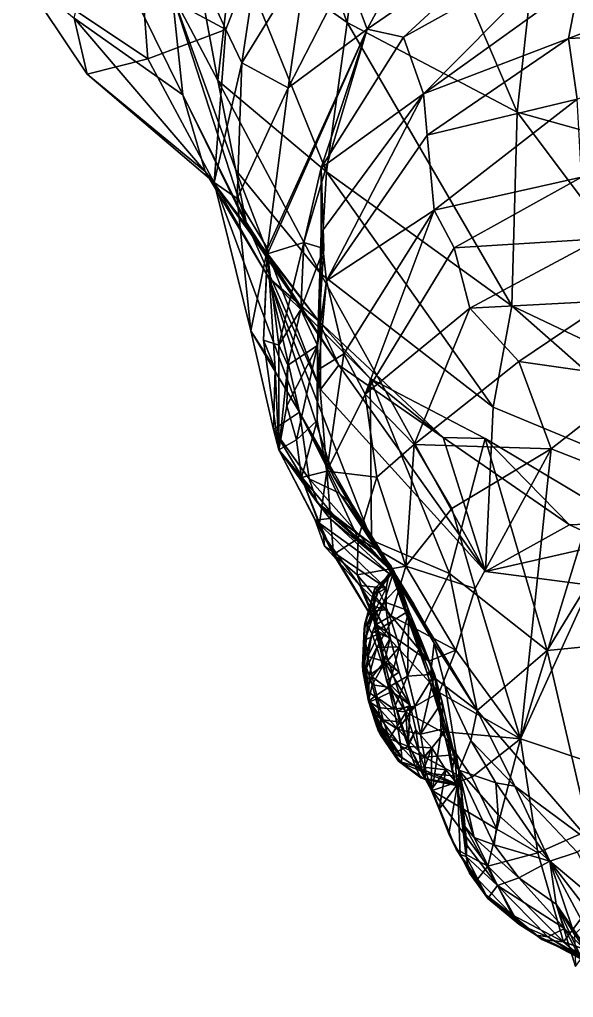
# Model space of a CAD drawing. Extents: x -0.051 to 0.051, y -0.118 to 0.139.
# Drawn here: x -0.03544 to -0.00843, y -0.10955 to -0.06186 of the extents above; entities that cross this region are included whole.
import ezdxf

# ---------------------------------------------------------------- set-up
doc = ezdxf.new("R2010")
doc.units = 0
doc.layers.add('FALCON_$$LWO', color=1, linetype='CONTINUOUS')

msp = doc.modelspace()

# ---------------------------------------------------------------- linework, layer by layer
at = {"layer": 'FALCON_$$LWO'}
for points in [[(-0.019468, -0.062007, 0.107253), (-0.025012, -0.058078, 0.112814), (-0.025189, -0.046478, 0.099468)], [(-0.025189, -0.046478, 0.099468), (-0.017994, -0.050392, 0.095347), (-0.019468, -0.062007, 0.107253)], [(-0.011174, -0.066377, 0.106874), (-0.019468, -0.062007, 0.107253), (-0.017994, -0.050392, 0.095347)], [(-0.017994, -0.050392, 0.095347), (-0.009703, -0.05303, 0.093716), (-0.011174, -0.066377, 0.106874)], [(0, -0.069477, 0.106204), (-0.011174, -0.066377, 0.106874), (-0.009703, -0.05303, 0.093716)], [(0, -0.055096, 0.091806), (0, -0.069477, 0.106204), (-0.009703, -0.05303, 0.093716)], [(-0.027991, -0.060595, 0.137363), (-0.027342, -0.056361, 0.12281), (-0.025766, -0.064832, 0.124083)], [(-0.025012, -0.058078, 0.112814), (-0.025766, -0.064832, 0.124083), (-0.027342, -0.056361, 0.12281)], [(-0.00988, -0.056405, 0.20981), (-0.015669, -0.05711, 0.207029), (-0.018479, -0.062323, 0.207499)], [(-0.01671, -0.062709, 0.21178), (-0.00988, -0.056405, 0.20981), (-0.018479, -0.062323, 0.207499)], [(-0.00988, -0.056405, 0.20981), (-0.01671, -0.062709, 0.21178), (-0.008487, -0.058154, 0.212312)], [(-0.031623, -0.057122, 0.145426), (-0.027476, -0.065521, 0.152023), (-0.032779, -0.061785, 0.157815)], [(-0.027476, -0.065521, 0.152023), (-0.031623, -0.057122, 0.145426), (-0.027991, -0.060595, 0.137363)], [(-0.015669, -0.05711, 0.207029), (-0.019493, -0.059636, 0.205293), (-0.018479, -0.062323, 0.207499)], [(-0.029463, -0.06013, 0.177843), (-0.025378, -0.062336, 0.184538), (-0.02757, -0.057616, 0.186148)], [(-0.025378, -0.062336, 0.184538), (-0.023712, -0.058012, 0.194591), (-0.02757, -0.057616, 0.186148)], [(-0.020466, -0.069285, 0.118151), (-0.025766, -0.064832, 0.124083), (-0.025012, -0.058078, 0.112814)], [(-0.025378, -0.062336, 0.184538), (-0.024591, -0.063962, 0.192009), (-0.023712, -0.058012, 0.194591)], [(-0.019468, -0.062007, 0.107253), (-0.020466, -0.069285, 0.118151), (-0.025012, -0.058078, 0.112814)], [(-0.023712, -0.058012, 0.194591), (-0.024591, -0.063962, 0.192009), (-0.021408, -0.058773, 0.201531)], [(-0.008487, -0.058154, 0.212312), (-0.01671, -0.062709, 0.21178), (-0.015744, -0.065477, 0.214276)], [(-0.008131, -0.06, 0.214762), (-0.008487, -0.058154, 0.212312), (-0.015744, -0.065477, 0.214276)], [(-0.024591, -0.063962, 0.192009), (-0.022336, -0.06518, 0.199958), (-0.021408, -0.058773, 0.201531)], [(-0.021408, -0.058773, 0.201531), (-0.022336, -0.06518, 0.199958), (-0.019493, -0.059636, 0.205293)], [(-0.029178, -0.063772, 0.175634), (-0.029463, -0.06013, 0.177843), (-0.035436, -0.05957, 0.167171)], [(-0.035436, -0.05957, 0.167171), (-0.032136, -0.064515, 0.167807), (-0.029178, -0.063772, 0.175634)], [(-0.032136, -0.064515, 0.167807), (-0.035436, -0.05957, 0.167171), (-0.032779, -0.061785, 0.157815)], [(0, -0.059432, 0.21613), (-0.008673, -0.062773, 0.216707), (0, -0.062358, 0.217836)], [(-0.008131, -0.06, 0.214762), (-0.008673, -0.062773, 0.216707), (0, -0.059432, 0.21613)], [(-0.018479, -0.062323, 0.207499), (-0.019493, -0.059636, 0.205293), (-0.022336, -0.06518, 0.199958)], [(-0.008673, -0.062773, 0.216707), (-0.008131, -0.06, 0.214762), (-0.015744, -0.065477, 0.214276)], [(-0.025378, -0.062336, 0.184538), (-0.029463, -0.06013, 0.177843), (-0.029178, -0.063772, 0.175634)], [(-0.025766, -0.064832, 0.124083), (-0.024891, -0.069197, 0.136011), (-0.027991, -0.060595, 0.137363)], [(-0.024389, -0.071739, 0.146583), (-0.027476, -0.065521, 0.152023), (-0.027991, -0.060595, 0.137363)], [(-0.024891, -0.069197, 0.136011), (-0.024389, -0.071739, 0.146583), (-0.027991, -0.060595, 0.137363)], [(-0.026394, -0.069258, 0.164148), (-0.032779, -0.061785, 0.157815), (-0.027476, -0.065521, 0.152023)], [(-0.026394, -0.069258, 0.164148), (-0.032136, -0.064515, 0.167807), (-0.032779, -0.061785, 0.157815)], [(-0.025378, -0.062336, 0.184538), (-0.029178, -0.063772, 0.175634), (-0.025952, -0.069802, 0.181036)], [(-0.024591, -0.063962, 0.192009), (-0.025378, -0.062336, 0.184538), (-0.025952, -0.069802, 0.181036)], [(-0.023341, -0.073014, 0.19814), (-0.018479, -0.062323, 0.207499), (-0.022336, -0.06518, 0.199958)], [(-0.023341, -0.073014, 0.19814), (-0.02334, -0.073284, 0.201988), (-0.018479, -0.062323, 0.207499)], [(-0.021567, -0.072736, 0.206796), (-0.018479, -0.062323, 0.207499), (-0.02334, -0.073284, 0.201988)], [(-0.021567, -0.072736, 0.206796), (-0.020727, -0.069085, 0.210994), (-0.018479, -0.062323, 0.207499)], [(-0.01671, -0.062709, 0.21178), (-0.018479, -0.062323, 0.207499), (-0.020727, -0.069085, 0.210994)], [(-0.011426, -0.075817, 0.11984), (-0.020466, -0.069285, 0.118151), (-0.019468, -0.062007, 0.107253)], [(-0.011174, -0.066377, 0.106874), (-0.011426, -0.075817, 0.11984), (-0.019468, -0.062007, 0.107253)], [(-0.008673, -0.062773, 0.216707), (-0.008246, -0.065732, 0.218591), (0, -0.062358, 0.217836)], [(-0.015744, -0.065477, 0.214276), (-0.01671, -0.062709, 0.21178), (-0.020727, -0.069085, 0.210994)], [(-0.015567, -0.067498, 0.216681), (-0.008673, -0.062773, 0.216707), (-0.015744, -0.065477, 0.214276)], [(-0.015567, -0.067498, 0.216681), (-0.008246, -0.065732, 0.218591), (-0.008673, -0.062773, 0.216707)], [(-0.025952, -0.069802, 0.181036), (-0.029178, -0.063772, 0.175634), (-0.032136, -0.064515, 0.167807)], [(-0.024821, -0.070581, 0.189506), (-0.024591, -0.063962, 0.192009), (-0.025952, -0.069802, 0.181036)], [(-0.024591, -0.063962, 0.192009), (-0.024821, -0.070581, 0.189506), (-0.022336, -0.06518, 0.199958)], [(-0.032136, -0.064515, 0.167807), (-0.026394, -0.069258, 0.164148), (-0.025952, -0.069802, 0.181036)], [(-0.020767, -0.074242, 0.130123), (-0.024891, -0.069197, 0.136011), (-0.025766, -0.064832, 0.124083)], [(-0.020466, -0.069285, 0.118151), (-0.020767, -0.074242, 0.130123), (-0.025766, -0.064832, 0.124083)], [(-0.022336, -0.06518, 0.199958), (-0.024821, -0.070581, 0.189506), (-0.023341, -0.073014, 0.19814)], [(-0.024162, -0.072305, 0.155366), (-0.026394, -0.069258, 0.164148), (-0.027476, -0.065521, 0.152023)], [(-0.024389, -0.071739, 0.146583), (-0.024162, -0.072305, 0.155366), (-0.027476, -0.065521, 0.152023)], [(-0.015744, -0.065477, 0.214276), (-0.020727, -0.069085, 0.210994), (-0.020733, -0.072241, 0.212091)], [(-0.015744, -0.065477, 0.214276), (-0.020733, -0.072241, 0.212091), (-0.020468, -0.074597, 0.214215)], [(-0.015744, -0.065477, 0.214276), (-0.020468, -0.074597, 0.214215), (-0.015567, -0.067498, 0.216681)], [(-0.008246, -0.065732, 0.218591), (-0.015567, -0.067498, 0.216681), (-0.015222, -0.071152, 0.21823)], [(-0.008041, -0.069545, 0.220315), (-0.008246, -0.065732, 0.218591), (-0.015222, -0.071152, 0.21823)], [(0, -0.081241, 0.12098), (-0.011426, -0.075817, 0.11984), (-0.011174, -0.066377, 0.106874)], [(0, -0.069477, 0.106204), (0, -0.081241, 0.12098), (-0.011174, -0.066377, 0.106874)], [(-0.015222, -0.071152, 0.21823), (-0.015567, -0.067498, 0.216681), (-0.020468, -0.074597, 0.214215)], [(-0.020603, -0.073023, 0.20994), (-0.020727, -0.069085, 0.210994), (-0.021567, -0.072736, 0.206796)], [(-0.020603, -0.073023, 0.20994), (-0.020733, -0.072241, 0.212091), (-0.020727, -0.069085, 0.210994)], [(-0.026394, -0.069258, 0.164148), (-0.020868, -0.076554, 0.164103), (-0.023289, -0.074444, 0.177185)], [(-0.024162, -0.072305, 0.155366), (-0.020868, -0.076554, 0.164103), (-0.026394, -0.069258, 0.164148)], [(-0.026394, -0.069258, 0.164148), (-0.023289, -0.074444, 0.177185), (-0.025952, -0.069802, 0.181036)], [(-0.020758, -0.0799, 0.142382), (-0.024389, -0.071739, 0.146583), (-0.024891, -0.069197, 0.136011)], [(-0.020767, -0.074242, 0.130123), (-0.020758, -0.0799, 0.142382), (-0.024891, -0.069197, 0.136011)], [(-0.012338, -0.080761, 0.129052), (-0.020767, -0.074242, 0.130123), (-0.020466, -0.069285, 0.118151)], [(-0.011426, -0.075817, 0.11984), (-0.012338, -0.080761, 0.129052), (-0.020466, -0.069285, 0.118151)], [(-0.014237, -0.072982, 0.219733), (-0.008041, -0.069545, 0.220315), (-0.015222, -0.071152, 0.21823)], [(-0.014237, -0.072982, 0.219733), (-0.007161, -0.072544, 0.221552), (-0.008041, -0.069545, 0.220315)], [(-0.024821, -0.070581, 0.189506), (-0.025952, -0.069802, 0.181036), (-0.024165, -0.077031, 0.192983)], [(-0.02179, -0.081006, 0.189217), (-0.024165, -0.077031, 0.192983), (-0.025952, -0.069802, 0.181036)], [(-0.023289, -0.074444, 0.177185), (-0.02179, -0.081006, 0.189217), (-0.025952, -0.069802, 0.181036)], [(-0.023341, -0.073014, 0.19814), (-0.024821, -0.070581, 0.189506), (-0.024165, -0.077031, 0.192983)], [(-0.015222, -0.071152, 0.21823), (-0.020468, -0.074597, 0.214215), (-0.019627, -0.078153, 0.21541)], [(-0.015222, -0.071152, 0.21823), (-0.019627, -0.078153, 0.21541), (-0.018591, -0.080118, 0.217109)], [(-0.015222, -0.071152, 0.21823), (-0.018591, -0.080118, 0.217109), (-0.014237, -0.072982, 0.219733)], [(-0.019863, -0.078716, 0.152165), (-0.024162, -0.072305, 0.155366), (-0.024389, -0.071739, 0.146583)], [(-0.020758, -0.0799, 0.142382), (-0.019863, -0.078716, 0.152165), (-0.024389, -0.071739, 0.146583)], [(-0.024162, -0.072305, 0.155366), (-0.019863, -0.078716, 0.152165), (-0.020868, -0.076554, 0.164103)], [(-0.020733, -0.072241, 0.212091), (-0.020603, -0.073023, 0.20994), (-0.020902, -0.077755, 0.210576)], [(-0.020902, -0.077755, 0.210576), (-0.020468, -0.074597, 0.214215), (-0.020733, -0.072241, 0.212091)], [(-0.02334, -0.073284, 0.201988), (-0.022786, -0.077733, 0.204733), (-0.021567, -0.072736, 0.206796)], [(-0.021567, -0.072736, 0.206796), (-0.022786, -0.077733, 0.204733), (-0.021723, -0.075993, 0.207652)], [(-0.021723, -0.075993, 0.207652), (-0.020603, -0.073023, 0.20994), (-0.021567, -0.072736, 0.206796)], [(-0.007161, -0.072544, 0.221552), (-0.014237, -0.072982, 0.219733), (-0.013482, -0.075929, 0.220521)], [(-0.006698, -0.075579, 0.222374), (-0.007161, -0.072544, 0.221552), (-0.013482, -0.075929, 0.220521)], [(-0.024165, -0.077031, 0.192983), (-0.02297, -0.078892, 0.197146), (-0.023341, -0.073014, 0.19814)], [(-0.02297, -0.078892, 0.197146), (-0.023537, -0.077495, 0.200814), (-0.023341, -0.073014, 0.19814)], [(-0.023341, -0.073014, 0.19814), (-0.023537, -0.077495, 0.200814), (-0.02334, -0.073284, 0.201988)], [(-0.02334, -0.073284, 0.201988), (-0.023537, -0.077495, 0.200814), (-0.022786, -0.077733, 0.204733)], [(-0.020603, -0.073023, 0.20994), (-0.021723, -0.075993, 0.207652), (-0.020902, -0.077755, 0.210576)], [(-0.013482, -0.075929, 0.220521), (-0.014237, -0.072982, 0.219733), (-0.018591, -0.080118, 0.217109)], [(-0.012711, -0.088775, 0.14251), (-0.020758, -0.0799, 0.142382), (-0.020767, -0.074242, 0.130123)], [(-0.012338, -0.080761, 0.129052), (-0.012711, -0.088775, 0.14251), (-0.020767, -0.074242, 0.130123)], [(-0.02179, -0.081006, 0.189217), (-0.023289, -0.074444, 0.177185), (-0.020129, -0.084131, 0.186912)], [(-0.018269, -0.08724, 0.186044), (-0.020129, -0.084131, 0.186912), (-0.023289, -0.074444, 0.177185)], [(-0.023289, -0.074444, 0.177185), (-0.018338, -0.079359, 0.175538), (-0.018269, -0.08724, 0.186044)], [(-0.020868, -0.076554, 0.164103), (-0.018338, -0.079359, 0.175538), (-0.023289, -0.074444, 0.177185)], [(-0.020865, -0.07892, 0.213328), (-0.020468, -0.074597, 0.214215), (-0.020902, -0.077755, 0.210576)], [(-0.020865, -0.07892, 0.213328), (-0.019627, -0.078153, 0.21541), (-0.020468, -0.074597, 0.214215)], [(-0.011091, -0.078528, 0.221402), (-0.006698, -0.075579, 0.222374), (-0.013482, -0.075929, 0.220521)], [(0, -0.085877, 0.130464), (-0.012338, -0.080761, 0.129052), (-0.011426, -0.075817, 0.11984)], [(0, -0.081241, 0.12098), (0, -0.085877, 0.130464), (-0.011426, -0.075817, 0.11984)], [(-0.011091, -0.078528, 0.221402), (-0.005157, -0.079376, 0.223058), (-0.006698, -0.075579, 0.222374)], [(-0.022353, -0.078717, 0.206816), (-0.021723, -0.075993, 0.207652), (-0.022786, -0.077733, 0.204733)], [(-0.021723, -0.075993, 0.207652), (-0.022353, -0.078717, 0.206816), (-0.020902, -0.077755, 0.210576)], [(-0.013482, -0.075929, 0.220521), (-0.018591, -0.080118, 0.217109), (-0.016189, -0.082585, 0.218354)], [(-0.013482, -0.075929, 0.220521), (-0.016189, -0.082585, 0.218354), (-0.011091, -0.078528, 0.221402)], [(-0.019863, -0.078716, 0.152165), (-0.014777, -0.082239, 0.164265), (-0.020868, -0.076554, 0.164103)], [(-0.020868, -0.076554, 0.164103), (-0.014777, -0.082239, 0.164265), (-0.018338, -0.079359, 0.175538)], [(-0.02179, -0.081006, 0.189217), (-0.023062, -0.081847, 0.196433), (-0.024165, -0.077031, 0.192983)], [(-0.02297, -0.078892, 0.197146), (-0.024165, -0.077031, 0.192983), (-0.023062, -0.081847, 0.196433)], [(-0.023537, -0.077495, 0.200814), (-0.02297, -0.078892, 0.197146), (-0.022799, -0.082846, 0.204726)], [(-0.022799, -0.082846, 0.204726), (-0.022786, -0.077733, 0.204733), (-0.023537, -0.077495, 0.200814)], [(-0.022353, -0.078717, 0.206816), (-0.022786, -0.077733, 0.204733), (-0.022799, -0.082846, 0.204726)], [(-0.022408, -0.080687, 0.207593), (-0.02194, -0.08236, 0.209167), (-0.020902, -0.077755, 0.210576)], [(-0.022353, -0.078717, 0.206816), (-0.022408, -0.080687, 0.207593), (-0.020902, -0.077755, 0.210576)], [(-0.02194, -0.08236, 0.209167), (-0.020922, -0.081415, 0.211233), (-0.020902, -0.077755, 0.210576)], [(-0.020922, -0.081415, 0.211233), (-0.020865, -0.07892, 0.213328), (-0.020902, -0.077755, 0.210576)], [(-0.019627, -0.078153, 0.21541), (-0.020865, -0.07892, 0.213328), (-0.020457, -0.083881, 0.213455)], [(-0.020457, -0.083881, 0.213455), (-0.018591, -0.080118, 0.217109), (-0.019627, -0.078153, 0.21541)], [(-0.009518, -0.082797, 0.221187), (-0.011091, -0.078528, 0.221402), (-0.016189, -0.082585, 0.218354)], [(-0.005157, -0.079376, 0.223058), (-0.011091, -0.078528, 0.221402), (-0.009518, -0.082797, 0.221187)], [(-0.02297, -0.078892, 0.197146), (-0.023062, -0.081847, 0.196433), (-0.022799, -0.082846, 0.204726)], [(-0.022408, -0.080687, 0.207593), (-0.022353, -0.078717, 0.206816), (-0.022799, -0.082846, 0.204726)], [(-0.020865, -0.07892, 0.213328), (-0.020922, -0.081415, 0.211233), (-0.020457, -0.083881, 0.213455)], [(-0.012711, -0.088775, 0.14251), (-0.019863, -0.078716, 0.152165), (-0.020758, -0.0799, 0.142382)], [(-0.014777, -0.082239, 0.164265), (-0.019863, -0.078716, 0.152165), (-0.012711, -0.088775, 0.14251)], [(-0.018338, -0.079359, 0.175538), (-0.014472, -0.088869, 0.180981), (-0.018269, -0.08724, 0.186044)], [(-0.018338, -0.079359, 0.175538), (-0.012735, -0.082295, 0.174104), (-0.014472, -0.088869, 0.180981)], [(-0.014777, -0.082239, 0.164265), (-0.012735, -0.082295, 0.174104), (-0.018338, -0.079359, 0.175538)], [(-0.006983, -0.083778, 0.222162), (-0.005157, -0.079376, 0.223058), (-0.009518, -0.082797, 0.221187)], [(-0.018014, -0.084175, 0.216515), (-0.018591, -0.080118, 0.217109), (-0.020457, -0.083881, 0.213455)], [(-0.018014, -0.084175, 0.216515), (-0.016189, -0.082585, 0.218354), (-0.018591, -0.080118, 0.217109)], [(-0.02132, -0.084249, 0.195517), (-0.023062, -0.081847, 0.196433), (-0.02179, -0.081006, 0.189217)], [(-0.02194, -0.08236, 0.209167), (-0.022408, -0.080687, 0.207593), (-0.022799, -0.082846, 0.204726)], [(-0.01984, -0.08495, 0.191586), (-0.02132, -0.084249, 0.195517), (-0.02179, -0.081006, 0.189217)], [(-0.020129, -0.084131, 0.186912), (-0.019167, -0.085581, 0.189062), (-0.02179, -0.081006, 0.189217)], [(-0.019167, -0.085581, 0.189062), (-0.01984, -0.08495, 0.191586), (-0.02179, -0.081006, 0.189217)], [(0, -0.085877, 0.130464), (-0.012711, -0.088775, 0.14251), (-0.012338, -0.080761, 0.129052)], [(-0.02194, -0.08236, 0.209167), (-0.021686, -0.084188, 0.209398), (-0.020922, -0.081415, 0.211233)], [(-0.020457, -0.083881, 0.213455), (-0.020922, -0.081415, 0.211233), (-0.021686, -0.084188, 0.209398)], [(-0.022799, -0.082846, 0.204726), (-0.023062, -0.081847, 0.196433), (-0.020916, -0.085419, 0.198556)], [(-0.02132, -0.084249, 0.195517), (-0.020916, -0.085419, 0.198556), (-0.023062, -0.081847, 0.196433)], [(-0.021686, -0.084188, 0.209398), (-0.02194, -0.08236, 0.209167), (-0.022799, -0.082846, 0.204726)], [(-0.008625, -0.0865, 0.163085), (-0.014777, -0.082239, 0.164265), (-0.012711, -0.088775, 0.14251)], [(-0.012735, -0.082295, 0.174104), (-0.014777, -0.082239, 0.164265), (-0.008625, -0.0865, 0.163085)], [(-0.012735, -0.082295, 0.174104), (-0.009716, -0.092627, 0.180512), (-0.014472, -0.088869, 0.180981)], [(-0.005883, -0.086381, 0.172049), (-0.012735, -0.082295, 0.174104), (-0.008625, -0.0865, 0.163085)], [(-0.009716, -0.092627, 0.180512), (-0.012735, -0.082295, 0.174104), (-0.005883, -0.086381, 0.172049)], [(-0.022799, -0.082846, 0.204726), (-0.020617, -0.08701, 0.20957), (-0.021686, -0.084188, 0.209398)], [(-0.022799, -0.082846, 0.204726), (-0.02102, -0.086269, 0.207009), (-0.020617, -0.08701, 0.20957)], [(-0.020775, -0.085583, 0.203632), (-0.020304, -0.086185, 0.205639), (-0.022799, -0.082846, 0.204726)], [(-0.020304, -0.086185, 0.205639), (-0.02102, -0.086269, 0.207009), (-0.022799, -0.082846, 0.204726)], [(-0.020916, -0.085419, 0.198556), (-0.02001, -0.086158, 0.200562), (-0.022799, -0.082846, 0.204726)], [(-0.02001, -0.086158, 0.200562), (-0.020775, -0.085583, 0.203632), (-0.022799, -0.082846, 0.204726)], [(-0.016189, -0.082585, 0.218354), (-0.018014, -0.084175, 0.216515), (-0.016604, -0.088512, 0.216034)], [(-0.016604, -0.088512, 0.216034), (-0.014364, -0.085697, 0.21838), (-0.016189, -0.082585, 0.218354)], [(-0.009518, -0.082797, 0.221187), (-0.016189, -0.082585, 0.218354), (-0.014364, -0.085697, 0.21838)], [(-0.009518, -0.082797, 0.221187), (-0.014364, -0.085697, 0.21838), (-0.013228, -0.089611, 0.21736)], [(-0.011018, -0.096939, 0.215151), (-0.009518, -0.082797, 0.221187), (-0.013228, -0.089611, 0.21736)], [(-0.006983, -0.083778, 0.222162), (-0.009518, -0.082797, 0.221187), (-0.011018, -0.096939, 0.215151)], [(-0.021686, -0.084188, 0.209398), (-0.020819, -0.086416, 0.21053), (-0.020457, -0.083881, 0.213455)], [(-0.020819, -0.086416, 0.21053), (-0.020127, -0.087945, 0.212756), (-0.020457, -0.083881, 0.213455)], [(-0.018919, -0.087168, 0.214604), (-0.018014, -0.084175, 0.216515), (-0.020457, -0.083881, 0.213455)], [(-0.020457, -0.083881, 0.213455), (-0.020127, -0.087945, 0.212756), (-0.018919, -0.087168, 0.214604)], [(-0.005841, -0.085582, 0.222479), (-0.006983, -0.083778, 0.222162), (-0.011018, -0.096939, 0.215151)], [(-0.020819, -0.086416, 0.21053), (-0.021686, -0.084188, 0.209398), (-0.020617, -0.08701, 0.20957)], [(-0.020916, -0.085419, 0.198556), (-0.02132, -0.084249, 0.195517), (-0.017356, -0.088712, 0.19374)], [(-0.02132, -0.084249, 0.195517), (-0.01984, -0.08495, 0.191586), (-0.017356, -0.088712, 0.19374)], [(-0.019167, -0.085581, 0.189062), (-0.020129, -0.084131, 0.186912), (-0.018269, -0.08724, 0.186044)], [(-0.018014, -0.084175, 0.216515), (-0.018919, -0.087168, 0.214604), (-0.016604, -0.088512, 0.216034)], [(-0.017356, -0.088712, 0.19374), (-0.01984, -0.08495, 0.191586), (-0.017812, -0.087802, 0.189144)], [(-0.019167, -0.085581, 0.189062), (-0.017812, -0.087802, 0.189144), (-0.01984, -0.08495, 0.191586)], [(-0.017356, -0.088712, 0.19374), (-0.018066, -0.087591, 0.199123), (-0.020916, -0.085419, 0.198556)], [(-0.02001, -0.086158, 0.200562), (-0.020916, -0.085419, 0.198556), (-0.018066, -0.087591, 0.199123)], [(-0.020304, -0.086185, 0.205639), (-0.020775, -0.085583, 0.203632), (-0.017188, -0.088748, 0.203951)], [(-0.020775, -0.085583, 0.203632), (-0.02001, -0.086158, 0.200562), (-0.017188, -0.088748, 0.203951)], [(-0.017812, -0.087802, 0.189144), (-0.019167, -0.085581, 0.189062), (-0.018269, -0.08724, 0.186044)], [(-0.013228, -0.089611, 0.21736), (-0.014364, -0.085697, 0.21838), (-0.016604, -0.088512, 0.216034)], [(-0.003384, -0.099486, 0.21533), (-0.005841, -0.085582, 0.222479), (-0.011018, -0.096939, 0.215151)], [(-0.020304, -0.086185, 0.205639), (-0.017419, -0.088876, 0.205966), (-0.02102, -0.086269, 0.207009)], [(-0.020562, -0.08754, 0.209024), (-0.020617, -0.08701, 0.20957), (-0.02102, -0.086269, 0.207009)], [(-0.020562, -0.08754, 0.209024), (-0.02102, -0.086269, 0.207009), (-0.017553, -0.089587, 0.207885)], [(-0.017553, -0.089587, 0.207885), (-0.02102, -0.086269, 0.207009), (-0.017419, -0.088876, 0.205966)], [(-0.017419, -0.088876, 0.205966), (-0.020304, -0.086185, 0.205639), (-0.017188, -0.088748, 0.203951)], [(-0.02001, -0.086158, 0.200562), (-0.018066, -0.087591, 0.199123), (-0.017188, -0.088748, 0.203951)], [(0, -0.085877, 0.130464), (0, -0.090424, 0.161216), (-0.012711, -0.088775, 0.14251)], [(-0.020819, -0.086416, 0.21053), (-0.020617, -0.08701, 0.20957), (-0.020127, -0.087945, 0.212756)], [(-0.008625, -0.0865, 0.163085), (-0.012711, -0.088775, 0.14251), (0, -0.090424, 0.161216)], [(-0.004536, -0.09213, 0.174871), (-0.009716, -0.092627, 0.180512), (-0.005883, -0.086381, 0.172049)], [(-0.005883, -0.086381, 0.172049), (-0.008625, -0.0865, 0.163085), (0, -0.090424, 0.161216)], [(-0.018055, -0.091364, 0.212558), (-0.020127, -0.087945, 0.212756), (-0.020617, -0.08701, 0.20957)], [(-0.018055, -0.091364, 0.212558), (-0.020617, -0.08701, 0.20957), (-0.018839, -0.089457, 0.210608)], [(-0.020562, -0.08754, 0.209024), (-0.018839, -0.089457, 0.210608), (-0.020617, -0.08701, 0.20957)], [(-0.018977, -0.088942, 0.214018), (-0.018919, -0.087168, 0.214604), (-0.020127, -0.087945, 0.212756)], [(-0.018919, -0.087168, 0.214604), (-0.018977, -0.088942, 0.214018), (-0.016604, -0.088512, 0.216034)], [(-0.01569, -0.091293, 0.186427), (-0.016208, -0.090367, 0.188737), (-0.018269, -0.08724, 0.186044)], [(-0.016208, -0.090367, 0.188737), (-0.017812, -0.087802, 0.189144), (-0.018269, -0.08724, 0.186044)], [(-0.01569, -0.091293, 0.186427), (-0.018269, -0.08724, 0.186044), (-0.014472, -0.088869, 0.180981)], [(-0.018839, -0.089457, 0.210608), (-0.020562, -0.08754, 0.209024), (-0.017553, -0.089587, 0.207885)], [(-0.017188, -0.088748, 0.203951), (-0.018066, -0.087591, 0.199123), (-0.016893, -0.089446, 0.202304)], [(-0.017312, -0.088516, 0.199029), (-0.016893, -0.089446, 0.202304), (-0.018066, -0.087591, 0.199123)], [(-0.017356, -0.088712, 0.19374), (-0.017025, -0.089395, 0.197495), (-0.018066, -0.087591, 0.199123)], [(-0.017312, -0.088516, 0.199029), (-0.018066, -0.087591, 0.199123), (-0.017025, -0.089395, 0.197495)], [(-0.018977, -0.088942, 0.214018), (-0.020127, -0.087945, 0.212756), (-0.018055, -0.091364, 0.212558)], [(-0.017812, -0.087802, 0.189144), (-0.016208, -0.090367, 0.188737), (-0.017356, -0.088712, 0.19374)], [(-0.018977, -0.088942, 0.214018), (-0.01732, -0.090931, 0.21449), (-0.016604, -0.088512, 0.216034)], [(-0.016604, -0.088512, 0.216034), (-0.01732, -0.090931, 0.21449), (-0.014159, -0.092615, 0.215426)], [(-0.016893, -0.089446, 0.202304), (-0.017312, -0.088516, 0.199029), (-0.016463, -0.090697, 0.201043)], [(-0.017312, -0.088516, 0.199029), (-0.017025, -0.089395, 0.197495), (-0.016463, -0.090697, 0.201043)], [(-0.014159, -0.092615, 0.215426), (-0.013228, -0.089611, 0.21736), (-0.016604, -0.088512, 0.216034)], [(-0.01732, -0.090931, 0.21449), (-0.018977, -0.088942, 0.214018), (-0.018055, -0.091364, 0.212558)], [(-0.017188, -0.088748, 0.203951), (-0.018172, -0.089928, 0.207032), (-0.017419, -0.088876, 0.205966)], [(-0.018114, -0.089586, 0.205514), (-0.018172, -0.089928, 0.207032), (-0.017188, -0.088748, 0.203951)], [(-0.017553, -0.089587, 0.207885), (-0.017419, -0.088876, 0.205966), (-0.018172, -0.089928, 0.207032)], [(-0.017938, -0.0897, 0.203958), (-0.018114, -0.089586, 0.205514), (-0.017188, -0.088748, 0.203951)], [(-0.01766, -0.090258, 0.202513), (-0.017938, -0.0897, 0.203958), (-0.017188, -0.088748, 0.203951)], [(-0.017188, -0.088748, 0.203951), (-0.016893, -0.089446, 0.202304), (-0.01766, -0.090258, 0.202513)], [(-0.015393, -0.093821, 0.19318), (-0.015572, -0.093682, 0.195027), (-0.017356, -0.088712, 0.19374)], [(-0.015572, -0.093682, 0.195027), (-0.016192, -0.091672, 0.196116), (-0.017356, -0.088712, 0.19374)], [(-0.016192, -0.091672, 0.196116), (-0.016548, -0.090717, 0.197405), (-0.017356, -0.088712, 0.19374)], [(-0.016548, -0.090717, 0.197405), (-0.017025, -0.089395, 0.197495), (-0.017356, -0.088712, 0.19374)], [(-0.017356, -0.088712, 0.19374), (-0.015222, -0.09227, 0.190202), (-0.015393, -0.093821, 0.19318)], [(-0.016208, -0.090367, 0.188737), (-0.015222, -0.09227, 0.190202), (-0.017356, -0.088712, 0.19374)], [(-0.013117, -0.095551, 0.187771), (-0.01569, -0.091293, 0.186427), (-0.014472, -0.088869, 0.180981)], [(-0.013117, -0.095551, 0.187771), (-0.014472, -0.088869, 0.180981), (-0.009716, -0.092627, 0.180512)], [(-0.018839, -0.089457, 0.210608), (-0.018195, -0.090457, 0.21112), (-0.018055, -0.091364, 0.212558)], [(-0.017553, -0.089587, 0.207885), (-0.017554, -0.090637, 0.209245), (-0.018839, -0.089457, 0.210608)], [(-0.018195, -0.090457, 0.21112), (-0.018839, -0.089457, 0.210608), (-0.017554, -0.090637, 0.209245)], [(-0.018172, -0.089928, 0.207032), (-0.018114, -0.089586, 0.205514), (-0.018637, -0.091556, 0.206549)], [(-0.018114, -0.089586, 0.205514), (-0.018595, -0.091307, 0.205443), (-0.018637, -0.091556, 0.206549)], [(-0.018114, -0.089586, 0.205514), (-0.017938, -0.0897, 0.203958), (-0.018595, -0.091307, 0.205443)], [(-0.018106, -0.090692, 0.208365), (-0.017553, -0.089587, 0.207885), (-0.018172, -0.089928, 0.207032)], [(-0.017553, -0.089587, 0.207885), (-0.018106, -0.090692, 0.208365), (-0.017554, -0.090637, 0.209245)], [(-0.016893, -0.089446, 0.202304), (-0.016463, -0.090697, 0.201043), (-0.01766, -0.090258, 0.202513)], [(-0.017025, -0.089395, 0.197495), (-0.016548, -0.090717, 0.197405), (-0.016463, -0.090697, 0.201043)], [(-0.011018, -0.096939, 0.215151), (-0.013228, -0.089611, 0.21736), (-0.014159, -0.092615, 0.215426)], [(-0.018172, -0.089928, 0.207032), (-0.018637, -0.091556, 0.206549), (-0.018106, -0.090692, 0.208365)], [(-0.017938, -0.0897, 0.203958), (-0.018467, -0.091388, 0.204309), (-0.018595, -0.091307, 0.205443)], [(-0.017938, -0.0897, 0.203958), (-0.01766, -0.090258, 0.202513), (-0.018467, -0.091388, 0.204309)], [(-0.01766, -0.090258, 0.202513), (-0.018265, -0.091792, 0.203258), (-0.018467, -0.091388, 0.204309)], [(-0.01766, -0.090258, 0.202513), (-0.017308, -0.091206, 0.201325), (-0.018265, -0.091792, 0.203258)], [(-0.018195, -0.090457, 0.21112), (-0.018095, -0.091622, 0.21183), (-0.018055, -0.091364, 0.212558)], [(-0.018095, -0.091622, 0.21183), (-0.018195, -0.090457, 0.21112), (-0.017365, -0.092008, 0.210083)], [(-0.018195, -0.090457, 0.21112), (-0.017554, -0.090637, 0.209245), (-0.017365, -0.092008, 0.210083)], [(-0.017308, -0.091206, 0.201325), (-0.01766, -0.090258, 0.202513), (-0.016463, -0.090697, 0.201043)], [(-0.016208, -0.090367, 0.188737), (-0.01569, -0.091293, 0.186427), (-0.015222, -0.09227, 0.190202)], [(-0.018589, -0.092114, 0.20752), (-0.018106, -0.090692, 0.208365), (-0.018637, -0.091556, 0.206549)], [(-0.018106, -0.090692, 0.208365), (-0.018589, -0.092114, 0.20752), (-0.017922, -0.091806, 0.209385)], [(-0.017365, -0.092008, 0.210083), (-0.017554, -0.090637, 0.209245), (-0.018106, -0.090692, 0.208365)], [(-0.017922, -0.091806, 0.209385), (-0.017365, -0.092008, 0.210083), (-0.018106, -0.090692, 0.208365)], [(-0.015487, -0.093145, 0.214595), (-0.01732, -0.090931, 0.21449), (-0.018055, -0.091364, 0.212558)], [(-0.015487, -0.093145, 0.214595), (-0.014159, -0.092615, 0.215426), (-0.01732, -0.090931, 0.21449)], [(-0.017308, -0.091206, 0.201325), (-0.016463, -0.090697, 0.201043), (-0.016917, -0.092454, 0.200511)], [(-0.016917, -0.092454, 0.200511), (-0.016463, -0.090697, 0.201043), (-0.016523, -0.09388, 0.200155)], [(-0.016548, -0.090717, 0.197405), (-0.015827, -0.092226, 0.200182), (-0.016463, -0.090697, 0.201043)], [(-0.015827, -0.092226, 0.200182), (-0.016548, -0.090717, 0.197405), (-0.015208, -0.093788, 0.199832)], [(-0.016548, -0.090717, 0.197405), (-0.016192, -0.091672, 0.196116), (-0.015208, -0.093788, 0.199832)], [(-0.016463, -0.090697, 0.201043), (-0.015827, -0.092226, 0.200182), (-0.016523, -0.09388, 0.200155)], [(-0.018637, -0.091556, 0.206549), (-0.018721, -0.093341, 0.205937), (-0.018695, -0.093635, 0.206448)], [(-0.018721, -0.093341, 0.205937), (-0.018637, -0.091556, 0.206549), (-0.018699, -0.093209, 0.205354)], [(-0.018595, -0.091307, 0.205443), (-0.018699, -0.093209, 0.205354), (-0.018637, -0.091556, 0.206549)], [(-0.018699, -0.093209, 0.205354), (-0.018595, -0.091307, 0.205443), (-0.018631, -0.093252, 0.204757)], [(-0.018589, -0.092114, 0.20752), (-0.018637, -0.091556, 0.206549), (-0.018695, -0.093635, 0.206448)], [(-0.018467, -0.091388, 0.204309), (-0.018631, -0.093252, 0.204757), (-0.018595, -0.091307, 0.205443)], [(-0.018467, -0.091388, 0.204309), (-0.018265, -0.091792, 0.203258), (-0.018631, -0.093252, 0.204757)], [(-0.017308, -0.091206, 0.201325), (-0.01801, -0.092481, 0.202393), (-0.018265, -0.091792, 0.203258)], [(-0.018095, -0.091622, 0.21183), (-0.017783, -0.092786, 0.211948), (-0.018055, -0.091364, 0.212558)], [(-0.018055, -0.091364, 0.212558), (-0.016611, -0.09561, 0.212371), (-0.014977, -0.094668, 0.213946)], [(-0.014977, -0.094668, 0.213946), (-0.015487, -0.093145, 0.214595), (-0.018055, -0.091364, 0.212558)], [(-0.018055, -0.091364, 0.212558), (-0.017542, -0.094082, 0.211957), (-0.016611, -0.09561, 0.212371)], [(-0.017783, -0.092786, 0.211948), (-0.017542, -0.094082, 0.211957), (-0.018055, -0.091364, 0.212558)], [(-0.017308, -0.091206, 0.201325), (-0.016917, -0.092454, 0.200511), (-0.01801, -0.092481, 0.202393)], [(-0.013117, -0.095551, 0.187771), (-0.015222, -0.09227, 0.190202), (-0.01569, -0.091293, 0.186427)], [(-0.018265, -0.091792, 0.203258), (-0.018525, -0.093464, 0.204204), (-0.018631, -0.093252, 0.204757)], [(-0.018455, -0.092924, 0.208262), (-0.017922, -0.091806, 0.209385), (-0.018589, -0.092114, 0.20752)], [(-0.018265, -0.091792, 0.203258), (-0.01801, -0.092481, 0.202393), (-0.018525, -0.093464, 0.204204)], [(-0.017922, -0.091806, 0.209385), (-0.018455, -0.092924, 0.208262), (-0.017637, -0.093161, 0.209994)], [(-0.017783, -0.092786, 0.211948), (-0.018095, -0.091622, 0.21183), (-0.017365, -0.092008, 0.210083)], [(-0.017637, -0.093161, 0.209994), (-0.017365, -0.092008, 0.210083), (-0.017922, -0.091806, 0.209385)], [(-0.016927, -0.09368, 0.210436), (-0.017783, -0.092786, 0.211948), (-0.017365, -0.092008, 0.210083)], [(-0.017365, -0.092008, 0.210083), (-0.017637, -0.093161, 0.209994), (-0.016927, -0.09368, 0.210436)], [(-0.016192, -0.091672, 0.196116), (-0.015572, -0.093682, 0.195027), (-0.015208, -0.093788, 0.199832)], [(-0.018589, -0.092114, 0.20752), (-0.018695, -0.093635, 0.206448), (-0.018625, -0.094062, 0.206839)], [(-0.018455, -0.092924, 0.208262), (-0.018589, -0.092114, 0.20752), (-0.018625, -0.094062, 0.206839)], [(-0.01801, -0.092481, 0.202393), (-0.018391, -0.093826, 0.203749), (-0.018525, -0.093464, 0.204204)], [(-0.01801, -0.092481, 0.202393), (-0.017725, -0.093386, 0.2018), (-0.018391, -0.093826, 0.203749)], [(-0.016917, -0.092454, 0.200511), (-0.017725, -0.093386, 0.2018), (-0.01801, -0.092481, 0.202393)], [(-0.017725, -0.093386, 0.2018), (-0.016917, -0.092454, 0.200511), (-0.017439, -0.094422, 0.20154)], [(-0.016523, -0.09388, 0.200155), (-0.017439, -0.094422, 0.20154), (-0.016917, -0.092454, 0.200511)], [(-0.015208, -0.093788, 0.199832), (-0.016523, -0.09388, 0.200155), (-0.015827, -0.092226, 0.200182)], [(-0.014687, -0.094367, 0.19128), (-0.015393, -0.093821, 0.19318), (-0.015222, -0.09227, 0.190202)], [(-0.014687, -0.094367, 0.19128), (-0.015222, -0.09227, 0.190202), (-0.013117, -0.095551, 0.187771)], [(-0.007528, -0.102019, 0.185458), (-0.009716, -0.092627, 0.180512), (-0.004536, -0.09213, 0.174871)], [(-0.018455, -0.092924, 0.208262), (-0.018625, -0.094062, 0.206839), (-0.018248, -0.093909, 0.208704)], [(-0.018248, -0.093909, 0.208704), (-0.017637, -0.093161, 0.209994), (-0.018455, -0.092924, 0.208262)], [(-0.017783, -0.092786, 0.211948), (-0.016927, -0.09368, 0.210436), (-0.017542, -0.094082, 0.211957)], [(-0.015487, -0.093145, 0.214595), (-0.014977, -0.094668, 0.213946), (-0.014159, -0.092615, 0.215426)], [(-0.011018, -0.096939, 0.215151), (-0.014159, -0.092615, 0.215426), (-0.014977, -0.094668, 0.213946)], [(-0.009716, -0.092627, 0.180512), (-0.007528, -0.102019, 0.185458), (-0.013117, -0.095551, 0.187771)], [(-0.018721, -0.093341, 0.205937), (-0.018699, -0.093209, 0.205354), (-0.018415, -0.095097, 0.205232)], [(-0.018695, -0.093635, 0.206448), (-0.018721, -0.093341, 0.205937), (-0.018415, -0.095097, 0.205232)], [(-0.018699, -0.093209, 0.205354), (-0.018631, -0.093252, 0.204757), (-0.018415, -0.095097, 0.205232)], [(-0.018631, -0.093252, 0.204757), (-0.018525, -0.093464, 0.204204), (-0.018415, -0.095097, 0.205232)], [(-0.018525, -0.093464, 0.204204), (-0.018391, -0.093826, 0.203749), (-0.018415, -0.095097, 0.205232)], [(-0.017725, -0.093386, 0.2018), (-0.018241, -0.094302, 0.203437), (-0.018391, -0.093826, 0.203749)], [(-0.017637, -0.093161, 0.209994), (-0.018248, -0.093909, 0.208704), (-0.017281, -0.094627, 0.210135)], [(-0.017725, -0.093386, 0.2018), (-0.017439, -0.094422, 0.20154), (-0.018241, -0.094302, 0.203437)], [(-0.017281, -0.094627, 0.210135), (-0.016385, -0.095288, 0.210405), (-0.017637, -0.093161, 0.209994)], [(-0.016385, -0.095288, 0.210405), (-0.016927, -0.09368, 0.210436), (-0.017637, -0.093161, 0.209994)], [(-0.018625, -0.094062, 0.206839), (-0.018695, -0.093635, 0.206448), (-0.018415, -0.095097, 0.205232)], [(-0.018516, -0.094579, 0.207072), (-0.018248, -0.093909, 0.208704), (-0.018625, -0.094062, 0.206839)], [(-0.018248, -0.093909, 0.208704), (-0.018516, -0.094579, 0.207072), (-0.017989, -0.094973, 0.208804)], [(-0.018391, -0.093826, 0.203749), (-0.018241, -0.094302, 0.203437), (-0.018415, -0.095097, 0.205232)], [(-0.017989, -0.094973, 0.208804), (-0.017281, -0.094627, 0.210135), (-0.018248, -0.093909, 0.208704)], [(-0.016385, -0.095288, 0.210405), (-0.017542, -0.094082, 0.211957), (-0.016927, -0.09368, 0.210436)], [(-0.017439, -0.094422, 0.20154), (-0.016523, -0.09388, 0.200155), (-0.017181, -0.095485, 0.201637)], [(-0.016167, -0.095345, 0.200292), (-0.017181, -0.095485, 0.201637), (-0.016523, -0.09388, 0.200155)], [(-0.016523, -0.09388, 0.200155), (-0.015208, -0.093788, 0.199832), (-0.016167, -0.095345, 0.200292)], [(-0.016167, -0.095345, 0.200292), (-0.015208, -0.093788, 0.199832), (-0.015883, -0.096707, 0.200911)], [(-0.015208, -0.093788, 0.199832), (-0.014831, -0.095137, 0.200103), (-0.015883, -0.096707, 0.200911)], [(-0.015572, -0.093682, 0.195027), (-0.014955, -0.095674, 0.195998), (-0.015208, -0.093788, 0.199832)], [(-0.015572, -0.093682, 0.195027), (-0.015393, -0.093821, 0.19318), (-0.014955, -0.095674, 0.195998)], [(-0.014022, -0.098457, 0.193861), (-0.014955, -0.095674, 0.195998), (-0.015393, -0.093821, 0.19318)], [(-0.015393, -0.093821, 0.19318), (-0.014687, -0.094367, 0.19128), (-0.014022, -0.098457, 0.193861)], [(-0.014955, -0.095674, 0.195998), (-0.014775, -0.096452, 0.197242), (-0.015208, -0.093788, 0.199832)], [(-0.014775, -0.096452, 0.197242), (-0.014831, -0.095137, 0.200103), (-0.015208, -0.093788, 0.199832)], [(-0.018516, -0.094579, 0.207072), (-0.018625, -0.094062, 0.206839), (-0.018415, -0.095097, 0.205232)], [(-0.018241, -0.094302, 0.203437), (-0.018091, -0.094846, 0.2033), (-0.018415, -0.095097, 0.205232)], [(-0.017439, -0.094422, 0.20154), (-0.018091, -0.094846, 0.2033), (-0.018241, -0.094302, 0.203437)], [(-0.017439, -0.094422, 0.20154), (-0.017181, -0.095485, 0.201637), (-0.018091, -0.094846, 0.2033)], [(-0.017012, -0.095589, 0.211558), (-0.016611, -0.09561, 0.212371), (-0.017542, -0.094082, 0.211957)], [(-0.017012, -0.095589, 0.211558), (-0.017542, -0.094082, 0.211957), (-0.016385, -0.095288, 0.210405)], [(-0.014687, -0.094367, 0.19128), (-0.013428, -0.097015, 0.190659), (-0.014022, -0.098457, 0.193861)], [(-0.013428, -0.097015, 0.190659), (-0.014687, -0.094367, 0.19128), (-0.013117, -0.095551, 0.187771)], [(-0.01838, -0.095138, 0.207123), (-0.017989, -0.094973, 0.208804), (-0.018516, -0.094579, 0.207072)], [(-0.01838, -0.095138, 0.207123), (-0.018516, -0.094579, 0.207072), (-0.018415, -0.095097, 0.205232)], [(-0.018091, -0.094846, 0.2033), (-0.017955, -0.095405, 0.20335), (-0.018415, -0.095097, 0.205232)], [(-0.017181, -0.095485, 0.201637), (-0.017955, -0.095405, 0.20335), (-0.018091, -0.094846, 0.2033)], [(-0.017281, -0.094627, 0.210135), (-0.017989, -0.094973, 0.208804), (-0.016887, -0.096121, 0.209792)], [(-0.016887, -0.096121, 0.209792), (-0.016385, -0.095288, 0.210405), (-0.017281, -0.094627, 0.210135)], [(-0.014881, -0.096579, 0.212765), (-0.014977, -0.094668, 0.213946), (-0.016611, -0.09561, 0.212371)], [(-0.014977, -0.094668, 0.213946), (-0.014881, -0.096579, 0.212765), (-0.011018, -0.096939, 0.215151)], [(-0.01823, -0.095683, 0.206988), (-0.01838, -0.095138, 0.207123), (-0.018415, -0.095097, 0.205232)], [(-0.017955, -0.095405, 0.20335), (-0.017846, -0.095923, 0.203584), (-0.018415, -0.095097, 0.205232)], [(-0.017846, -0.095923, 0.203584), (-0.017776, -0.096351, 0.203977), (-0.018415, -0.095097, 0.205232)], [(-0.017776, -0.096351, 0.203977), (-0.01775, -0.096646, 0.204492), (-0.018415, -0.095097, 0.205232)], [(-0.01775, -0.096646, 0.204492), (-0.017772, -0.096779, 0.205077), (-0.018415, -0.095097, 0.205232)], [(-0.017772, -0.096779, 0.205077), (-0.01784, -0.096737, 0.205674), (-0.018415, -0.095097, 0.205232)], [(-0.01784, -0.096737, 0.205674), (-0.017946, -0.096524, 0.206226), (-0.018415, -0.095097, 0.205232)], [(-0.017946, -0.096524, 0.206226), (-0.01808, -0.096161, 0.206679), (-0.018415, -0.095097, 0.205232)], [(-0.01808, -0.096161, 0.206679), (-0.01823, -0.095683, 0.206988), (-0.018415, -0.095097, 0.205232)], [(-0.017989, -0.094973, 0.208804), (-0.01838, -0.095138, 0.207123), (-0.017704, -0.096011, 0.20855)], [(-0.01823, -0.095683, 0.206988), (-0.017704, -0.096011, 0.20855), (-0.01838, -0.095138, 0.207123)], [(-0.017704, -0.096011, 0.20855), (-0.016887, -0.096121, 0.209792), (-0.017989, -0.094973, 0.208804)], [(-0.017181, -0.095485, 0.201637), (-0.016167, -0.095345, 0.200292), (-0.016974, -0.096474, 0.202084)], [(-0.016495, -0.097184, 0.211008), (-0.017012, -0.095589, 0.211558), (-0.016385, -0.095288, 0.210405)], [(-0.015883, -0.096707, 0.200911), (-0.016974, -0.096474, 0.202084), (-0.016167, -0.095345, 0.200292)], [(-0.016385, -0.095288, 0.210405), (-0.016887, -0.096121, 0.209792), (-0.016495, -0.097316, 0.208998)], [(-0.016385, -0.095288, 0.210405), (-0.016109, -0.096493, 0.209938), (-0.016495, -0.097184, 0.211008)], [(-0.016109, -0.096493, 0.209938), (-0.016385, -0.095288, 0.210405), (-0.016495, -0.097316, 0.208998)], [(-0.014831, -0.095137, 0.200103), (-0.01455, -0.096403, 0.200855), (-0.015883, -0.096707, 0.200911)], [(-0.014831, -0.095137, 0.200103), (-0.014775, -0.096452, 0.197242), (-0.01455, -0.096403, 0.200855)], [(-0.01808, -0.096161, 0.206679), (-0.017419, -0.096921, 0.207968), (-0.01823, -0.095683, 0.206988)], [(-0.017704, -0.096011, 0.20855), (-0.01823, -0.095683, 0.206988), (-0.017419, -0.096921, 0.207968)], [(-0.017181, -0.095485, 0.201637), (-0.016974, -0.096474, 0.202084), (-0.017955, -0.095405, 0.20335)], [(-0.016974, -0.096474, 0.202084), (-0.017846, -0.095923, 0.203584), (-0.017955, -0.095405, 0.20335)], [(-0.017012, -0.095589, 0.211558), (-0.016495, -0.097184, 0.211008), (-0.016611, -0.09561, 0.212371)], [(-0.014881, -0.096579, 0.212765), (-0.016611, -0.09561, 0.212371), (-0.01531, -0.09945, 0.210253)], [(-0.01531, -0.09945, 0.210253), (-0.016611, -0.09561, 0.212371), (-0.016495, -0.097184, 0.211008)], [(-0.014022, -0.098457, 0.193861), (-0.014508, -0.09763, 0.197238), (-0.014955, -0.095674, 0.195998)], [(-0.014775, -0.096452, 0.197242), (-0.014955, -0.095674, 0.195998), (-0.014508, -0.09763, 0.197238)], [(-0.013117, -0.095551, 0.187771), (-0.011279, -0.09924, 0.189788), (-0.013428, -0.097015, 0.190659)], [(-0.013117, -0.095551, 0.187771), (-0.007528, -0.102019, 0.185458), (-0.011279, -0.09924, 0.189788)], [(-0.017946, -0.096524, 0.206226), (-0.017163, -0.097615, 0.207112), (-0.01808, -0.096161, 0.206679)], [(-0.017419, -0.096921, 0.207968), (-0.01808, -0.096161, 0.206679), (-0.017163, -0.097615, 0.207112)], [(-0.016974, -0.096474, 0.202084), (-0.01684, -0.097289, 0.202835), (-0.017846, -0.095923, 0.203584)], [(-0.01684, -0.097289, 0.202835), (-0.017776, -0.096351, 0.203977), (-0.017846, -0.095923, 0.203584)], [(-0.016887, -0.096121, 0.209792), (-0.017704, -0.096011, 0.20855), (-0.017419, -0.096921, 0.207968)], [(-0.016495, -0.097316, 0.208998), (-0.016887, -0.096121, 0.209792), (-0.017419, -0.096921, 0.207968)], [(-0.01784, -0.096737, 0.205674), (-0.016961, -0.098022, 0.206065), (-0.017946, -0.096524, 0.206226)], [(-0.017163, -0.097615, 0.207112), (-0.017946, -0.096524, 0.206226), (-0.016961, -0.098022, 0.206065)], [(-0.017772, -0.096779, 0.205077), (-0.016833, -0.098103, 0.204929), (-0.01784, -0.096737, 0.205674)], [(-0.016961, -0.098022, 0.206065), (-0.01784, -0.096737, 0.205674), (-0.016833, -0.098103, 0.204929)], [(-0.01684, -0.097289, 0.202835), (-0.016791, -0.097851, 0.203816), (-0.017776, -0.096351, 0.203977)], [(-0.016791, -0.097851, 0.203816), (-0.01775, -0.096646, 0.204492), (-0.017776, -0.096351, 0.203977)], [(-0.01775, -0.096646, 0.204492), (-0.016791, -0.097851, 0.203816), (-0.017772, -0.096779, 0.205077)], [(-0.016833, -0.098103, 0.204929), (-0.017772, -0.096779, 0.205077), (-0.016791, -0.097851, 0.203816)], [(-0.015883, -0.096707, 0.200911), (-0.015698, -0.097831, 0.201948), (-0.016974, -0.096474, 0.202084)], [(-0.015698, -0.097831, 0.201948), (-0.01684, -0.097289, 0.202835), (-0.016974, -0.096474, 0.202084)], [(-0.015812, -0.098622, 0.210089), (-0.016495, -0.097184, 0.211008), (-0.016109, -0.096493, 0.209938)], [(-0.015334, -0.097379, 0.20927), (-0.016109, -0.096493, 0.209938), (-0.016495, -0.097316, 0.208998)], [(-0.015812, -0.098622, 0.210089), (-0.016109, -0.096493, 0.209938), (-0.015334, -0.097379, 0.20927)], [(-0.015883, -0.096707, 0.200911), (-0.01455, -0.096403, 0.200855), (-0.015698, -0.097831, 0.201948)], [(-0.01455, -0.096403, 0.200855), (-0.014221, -0.097716, 0.201951), (-0.015698, -0.097831, 0.201948)], [(-0.013385, -0.09881, 0.211964), (-0.014881, -0.096579, 0.212765), (-0.01531, -0.09945, 0.210253)], [(-0.014881, -0.096579, 0.212765), (-0.013385, -0.09881, 0.211964), (-0.011018, -0.096939, 0.215151)], [(-0.014775, -0.096452, 0.197242), (-0.014508, -0.09763, 0.197238), (-0.01455, -0.096403, 0.200855)], [(-0.014508, -0.09763, 0.197238), (-0.014338, -0.098517, 0.198656), (-0.01455, -0.096403, 0.200855)], [(-0.014338, -0.098517, 0.198656), (-0.014221, -0.097716, 0.201951), (-0.01455, -0.096403, 0.200855)], [(-0.016495, -0.097316, 0.208998), (-0.017419, -0.096921, 0.207968), (-0.017163, -0.097615, 0.207112)], [(-0.015698, -0.097831, 0.201948), (-0.015631, -0.098605, 0.2033), (-0.01684, -0.097289, 0.202835)], [(-0.015631, -0.098605, 0.2033), (-0.016791, -0.097851, 0.203816), (-0.01684, -0.097289, 0.202835)], [(-0.016495, -0.097184, 0.211008), (-0.015812, -0.098622, 0.210089), (-0.01531, -0.09945, 0.210253)], [(-0.013428, -0.097015, 0.190659), (-0.012208, -0.099081, 0.190875), (-0.014022, -0.098457, 0.193861)], [(-0.012208, -0.099081, 0.190875), (-0.013428, -0.097015, 0.190659), (-0.011279, -0.09924, 0.189788)], [(-0.013385, -0.09881, 0.211964), (-0.012157, -0.101346, 0.210349), (-0.011018, -0.096939, 0.215151)], [(-0.012157, -0.101346, 0.210349), (-0.01016, -0.102501, 0.210268), (-0.011018, -0.096939, 0.215151)], [(-0.011018, -0.096939, 0.215151), (-0.01016, -0.102501, 0.210268), (-0.003384, -0.099486, 0.21533)], [(-0.016143, -0.098274, 0.207826), (-0.016495, -0.097316, 0.208998), (-0.017163, -0.097615, 0.207112)], [(-0.016143, -0.098274, 0.207826), (-0.017163, -0.097615, 0.207112), (-0.016961, -0.098022, 0.206065)], [(-0.015334, -0.097379, 0.20927), (-0.016495, -0.097316, 0.208998), (-0.016143, -0.098274, 0.207826)], [(-0.014647, -0.09844, 0.20797), (-0.015334, -0.097379, 0.20927), (-0.016143, -0.098274, 0.207826)], [(-0.015372, -0.099426, 0.209153), (-0.015812, -0.098622, 0.210089), (-0.015334, -0.097379, 0.20927)], [(-0.01396, -0.098769, 0.203287), (-0.015698, -0.097831, 0.201948), (-0.014221, -0.097716, 0.201951)], [(-0.014647, -0.09844, 0.20797), (-0.015372, -0.099426, 0.209153), (-0.015334, -0.097379, 0.20927)], [(-0.014022, -0.098457, 0.193861), (-0.014054, -0.099623, 0.198373), (-0.014508, -0.09763, 0.197238)], [(-0.014338, -0.098517, 0.198656), (-0.014508, -0.09763, 0.197238), (-0.014054, -0.099623, 0.198373)], [(-0.014338, -0.098517, 0.198656), (-0.014054, -0.099623, 0.198373), (-0.014221, -0.097716, 0.201951)], [(-0.01396, -0.098769, 0.203287), (-0.014221, -0.097716, 0.201951), (-0.014054, -0.099623, 0.198373)], [(-0.016833, -0.098103, 0.204929), (-0.015689, -0.098902, 0.204838), (-0.016961, -0.098022, 0.206065)], [(-0.015865, -0.098838, 0.206391), (-0.016961, -0.098022, 0.206065), (-0.015689, -0.098902, 0.204838)], [(-0.015865, -0.098838, 0.206391), (-0.016143, -0.098274, 0.207826), (-0.016961, -0.098022, 0.206065)], [(-0.016791, -0.097851, 0.203816), (-0.015631, -0.098605, 0.2033), (-0.016833, -0.098103, 0.204929)], [(-0.015689, -0.098902, 0.204838), (-0.016833, -0.098103, 0.204929), (-0.015631, -0.098605, 0.2033)], [(-0.015698, -0.097831, 0.201948), (-0.01396, -0.098769, 0.203287), (-0.015631, -0.098605, 0.2033)], [(-0.014078, -0.099148, 0.206335), (-0.016143, -0.098274, 0.207826), (-0.015865, -0.098838, 0.206391)], [(-0.014078, -0.099148, 0.206335), (-0.014647, -0.09844, 0.20797), (-0.016143, -0.098274, 0.207826)], [(-0.015812, -0.098622, 0.210089), (-0.015372, -0.099426, 0.209153), (-0.01531, -0.09945, 0.210253)], [(-0.015631, -0.098605, 0.2033), (-0.013881, -0.099252, 0.204761), (-0.015689, -0.098902, 0.204838)], [(-0.01396, -0.098769, 0.203287), (-0.013881, -0.099252, 0.204761), (-0.015631, -0.098605, 0.2033)], [(-0.015372, -0.099426, 0.209153), (-0.014647, -0.09844, 0.20797), (-0.014978, -0.100369, 0.20841)], [(-0.014078, -0.099148, 0.206335), (-0.014978, -0.100369, 0.20841), (-0.014647, -0.09844, 0.20797)], [(-0.014022, -0.098457, 0.193861), (-0.013265, -0.101742, 0.196965), (-0.014054, -0.099623, 0.198373)], [(-0.012208, -0.099081, 0.190875), (-0.012092, -0.100644, 0.192838), (-0.014022, -0.098457, 0.193861)], [(-0.012092, -0.100644, 0.192838), (-0.012288, -0.102098, 0.195283), (-0.014022, -0.098457, 0.193861)], [(-0.012288, -0.102098, 0.195283), (-0.013265, -0.101742, 0.196965), (-0.014022, -0.098457, 0.193861)], [(-0.014078, -0.099148, 0.206335), (-0.015865, -0.098838, 0.206391), (-0.015689, -0.098902, 0.204838)], [(-0.015689, -0.098902, 0.204838), (-0.013881, -0.099252, 0.204761), (-0.014078, -0.099148, 0.206335)], [(-0.012157, -0.101346, 0.210349), (-0.013385, -0.09881, 0.211964), (-0.01531, -0.09945, 0.210253)], [(-0.014502, -0.10156, 0.207359), (-0.014978, -0.100369, 0.20841), (-0.014078, -0.099148, 0.206335)], [(-0.01396, -0.102576, 0.205881), (-0.014502, -0.10156, 0.207359), (-0.014078, -0.099148, 0.206335)], [(-0.014078, -0.099148, 0.206335), (-0.013652, -0.102669, 0.203666), (-0.01396, -0.102576, 0.205881)], [(-0.014078, -0.099148, 0.206335), (-0.013881, -0.099252, 0.204761), (-0.013652, -0.102669, 0.203666)], [(-0.014054, -0.099623, 0.198373), (-0.013717, -0.101217, 0.198873), (-0.01396, -0.098769, 0.203287)], [(-0.013717, -0.101217, 0.198873), (-0.01362, -0.102114, 0.201561), (-0.01396, -0.098769, 0.203287)], [(-0.01362, -0.102114, 0.201561), (-0.013771, -0.101681, 0.203282), (-0.01396, -0.098769, 0.203287)], [(-0.013771, -0.101681, 0.203282), (-0.013881, -0.099252, 0.204761), (-0.01396, -0.098769, 0.203287)], [(-0.012092, -0.100644, 0.192838), (-0.012208, -0.099081, 0.190875), (-0.009575, -0.102905, 0.19102)], [(-0.012208, -0.099081, 0.190875), (-0.011279, -0.09924, 0.189788), (-0.009575, -0.102905, 0.19102)], [(-0.015372, -0.099426, 0.209153), (-0.014978, -0.100369, 0.20841), (-0.01531, -0.09945, 0.210253)], [(-0.01531, -0.09945, 0.210253), (-0.014978, -0.100369, 0.20841), (-0.014155, -0.102311, 0.207714)], [(-0.01531, -0.09945, 0.210253), (-0.014155, -0.102311, 0.207714), (-0.012598, -0.10314, 0.208234)], [(-0.012598, -0.10314, 0.208234), (-0.012157, -0.101346, 0.210349), (-0.01531, -0.09945, 0.210253)], [(-0.013717, -0.101217, 0.198873), (-0.014054, -0.099623, 0.198373), (-0.013265, -0.101742, 0.196965)], [(-0.013771, -0.101681, 0.203282), (-0.013652, -0.102669, 0.203666), (-0.013881, -0.099252, 0.204761)], [(-0.007528, -0.102019, 0.185458), (-0.00824, -0.102461, 0.188043), (-0.011279, -0.09924, 0.189788)], [(-0.009575, -0.102905, 0.19102), (-0.011279, -0.09924, 0.189788), (-0.00824, -0.102461, 0.188043)], [(-0.01016, -0.102501, 0.210268), (-0.008922, -0.106835, 0.205878), (-0.003384, -0.099486, 0.21533)], [(-0.003031, -0.108914, 0.205536), (-0.003384, -0.099486, 0.21533), (-0.008922, -0.106835, 0.205878)], [(-0.014502, -0.10156, 0.207359), (-0.014155, -0.102311, 0.207714), (-0.014978, -0.100369, 0.20841)], [(-0.012288, -0.102098, 0.195283), (-0.012092, -0.100644, 0.192838), (-0.009575, -0.102905, 0.19102)], [(-0.014502, -0.10156, 0.207359), (-0.01396, -0.102576, 0.205881), (-0.014155, -0.102311, 0.207714)], [(-0.01362, -0.102114, 0.201561), (-0.013717, -0.101217, 0.198873), (-0.012125, -0.104087, 0.200139)], [(-0.013717, -0.101217, 0.198873), (-0.013265, -0.101742, 0.196965), (-0.012125, -0.104087, 0.200139)], [(-0.012157, -0.101346, 0.210349), (-0.012598, -0.10314, 0.208234), (-0.01016, -0.102501, 0.210268)], [(-0.013771, -0.101681, 0.203282), (-0.01362, -0.102114, 0.201561), (-0.013652, -0.102669, 0.203666)], [(-0.012125, -0.104087, 0.200139), (-0.013265, -0.101742, 0.196965), (-0.011088, -0.103715, 0.195916)], [(-0.012288, -0.102098, 0.195283), (-0.011088, -0.103715, 0.195916), (-0.013265, -0.101742, 0.196965)], [(-0.012748, -0.104516, 0.205127), (-0.014155, -0.102311, 0.207714), (-0.01396, -0.102576, 0.205881)], [(-0.013113, -0.103777, 0.207118), (-0.012598, -0.10314, 0.208234), (-0.014155, -0.102311, 0.207714)], [(-0.013113, -0.103777, 0.207118), (-0.014155, -0.102311, 0.207714), (-0.012748, -0.104516, 0.205127)], [(-0.012125, -0.104087, 0.200139), (-0.013652, -0.102669, 0.203666), (-0.01362, -0.102114, 0.201561)], [(-0.008922, -0.106835, 0.205878), (-0.01016, -0.102501, 0.210268), (-0.012598, -0.10314, 0.208234)], [(-0.011088, -0.103715, 0.195916), (-0.012288, -0.102098, 0.195283), (-0.009575, -0.102905, 0.19102)], [(-0.009575, -0.102905, 0.19102), (-0.00824, -0.102461, 0.188043), (-0.006819, -0.105225, 0.187888)], [(-0.013492, -0.103488, 0.204297), (-0.01396, -0.102576, 0.205881), (-0.013652, -0.102669, 0.203666)], [(-0.01396, -0.102576, 0.205881), (-0.013492, -0.103488, 0.204297), (-0.012748, -0.104516, 0.205127)], [(-0.012125, -0.104087, 0.200139), (-0.012599, -0.104722, 0.203127), (-0.013652, -0.102669, 0.203666)], [(-0.013492, -0.103488, 0.204297), (-0.013652, -0.102669, 0.203666), (-0.012599, -0.104722, 0.203127)], [(-0.009268, -0.105006, 0.195256), (-0.011088, -0.103715, 0.195916), (-0.009575, -0.102905, 0.19102)], [(-0.007354, -0.105796, 0.188523), (-0.009575, -0.102905, 0.19102), (-0.006819, -0.105225, 0.187888)], [(-0.007903, -0.106024, 0.18939), (-0.009575, -0.102905, 0.19102), (-0.007354, -0.105796, 0.188523)], [(-0.008372, -0.106473, 0.190618), (-0.009575, -0.102905, 0.19102), (-0.007903, -0.106024, 0.18939)], [(-0.009268, -0.105006, 0.195256), (-0.009575, -0.102905, 0.19102), (-0.008372, -0.106473, 0.190618)], [(-0.013492, -0.103488, 0.204297), (-0.012599, -0.104722, 0.203127), (-0.012748, -0.104516, 0.205127)], [(-0.013113, -0.103777, 0.207118), (-0.011409, -0.10552, 0.205632), (-0.012598, -0.10314, 0.208234)], [(-0.008922, -0.106835, 0.205878), (-0.012598, -0.10314, 0.208234), (-0.011409, -0.10552, 0.205632)], [(-0.011409, -0.10552, 0.205632), (-0.013113, -0.103777, 0.207118), (-0.012748, -0.104516, 0.205127)], [(-0.012125, -0.104087, 0.200139), (-0.011088, -0.103715, 0.195916), (-0.008862, -0.106189, 0.19726)], [(-0.009268, -0.105006, 0.195256), (-0.008862, -0.106189, 0.19726), (-0.011088, -0.103715, 0.195916)], [(-0.01109, -0.10598, 0.201849), (-0.012599, -0.104722, 0.203127), (-0.012125, -0.104087, 0.200139)], [(-0.009673, -0.10659, 0.20006), (-0.01109, -0.10598, 0.201849), (-0.012125, -0.104087, 0.200139)], [(-0.012125, -0.104087, 0.200139), (-0.008862, -0.106189, 0.19726), (-0.009673, -0.10659, 0.20006)], [(-0.010241, -0.106517, 0.202442), (-0.009978, -0.106726, 0.203717), (-0.012748, -0.104516, 0.205127)], [(-0.009978, -0.106726, 0.203717), (-0.011409, -0.10552, 0.205632), (-0.012748, -0.104516, 0.205127)], [(-0.012748, -0.104516, 0.205127), (-0.012599, -0.104722, 0.203127), (-0.010241, -0.106517, 0.202442)], [(-0.01109, -0.10598, 0.201849), (-0.010241, -0.106517, 0.202442), (-0.012599, -0.104722, 0.203127)], [(-0.009268, -0.105006, 0.195256), (-0.007586, -0.108587, 0.19652), (-0.008862, -0.106189, 0.19726)], [(-0.007741, -0.107227, 0.194067), (-0.007493, -0.107838, 0.195366), (-0.009268, -0.105006, 0.195256)], [(-0.007493, -0.107838, 0.195366), (-0.007586, -0.108587, 0.19652), (-0.009268, -0.105006, 0.195256)], [(-0.009268, -0.105006, 0.195256), (-0.008332, -0.108044, 0.192031), (-0.007741, -0.107227, 0.194067)], [(-0.008332, -0.108044, 0.192031), (-0.009268, -0.105006, 0.195256), (-0.008372, -0.106473, 0.190618)], [(-0.011409, -0.10552, 0.205632), (-0.009978, -0.106726, 0.203717), (-0.008922, -0.106835, 0.205878)], [(-0.01109, -0.10598, 0.201849), (-0.009673, -0.10659, 0.20006), (-0.010241, -0.106517, 0.202442)], [(-0.006644, -0.108527, 0.198762), (-0.009673, -0.10659, 0.20006), (-0.008862, -0.106189, 0.19726)], [(-0.007586, -0.108587, 0.19652), (-0.006644, -0.108527, 0.198762), (-0.008862, -0.106189, 0.19726)], [(-0.004526, -0.109547, 0.199327), (-0.008064, -0.107561, 0.202886), (-0.010241, -0.106517, 0.202442)], [(-0.009978, -0.106726, 0.203717), (-0.010241, -0.106517, 0.202442), (-0.008064, -0.107561, 0.202886)], [(-0.004526, -0.109547, 0.199327), (-0.010241, -0.106517, 0.202442), (-0.009673, -0.10659, 0.20006)], [(-0.009978, -0.106726, 0.203717), (-0.008064, -0.107561, 0.202886), (-0.008922, -0.106835, 0.205878)], [(-0.009673, -0.10659, 0.20006), (-0.006644, -0.108527, 0.198762), (-0.004526, -0.109547, 0.199327)], [(-0.008922, -0.106835, 0.205878), (-0.008064, -0.107561, 0.202886), (-0.003031, -0.108914, 0.205536)]]:
    msp.add_3dface(points, dxfattribs=at)

doc.saveas('drawing.dxf')
